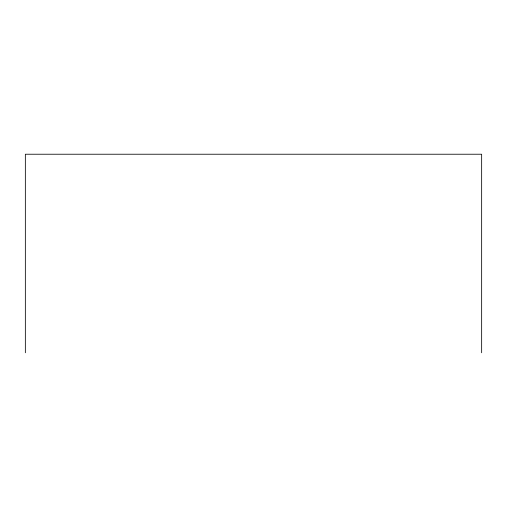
<?xml version="1.0" encoding="UTF-8"?>
<svg xmlns="http://www.w3.org/2000/svg" width="507" height="507" viewBox="0 0 507 507"><rect width="100%" height="100%" fill="white"/><g stroke="black" fill="none" stroke-linecap="round" stroke-linejoin="round"><path stroke-width="0.76" d="M481.65 352.771L481.65 154.229L25.35 154.229L25.35 352.771"/></g></svg>
